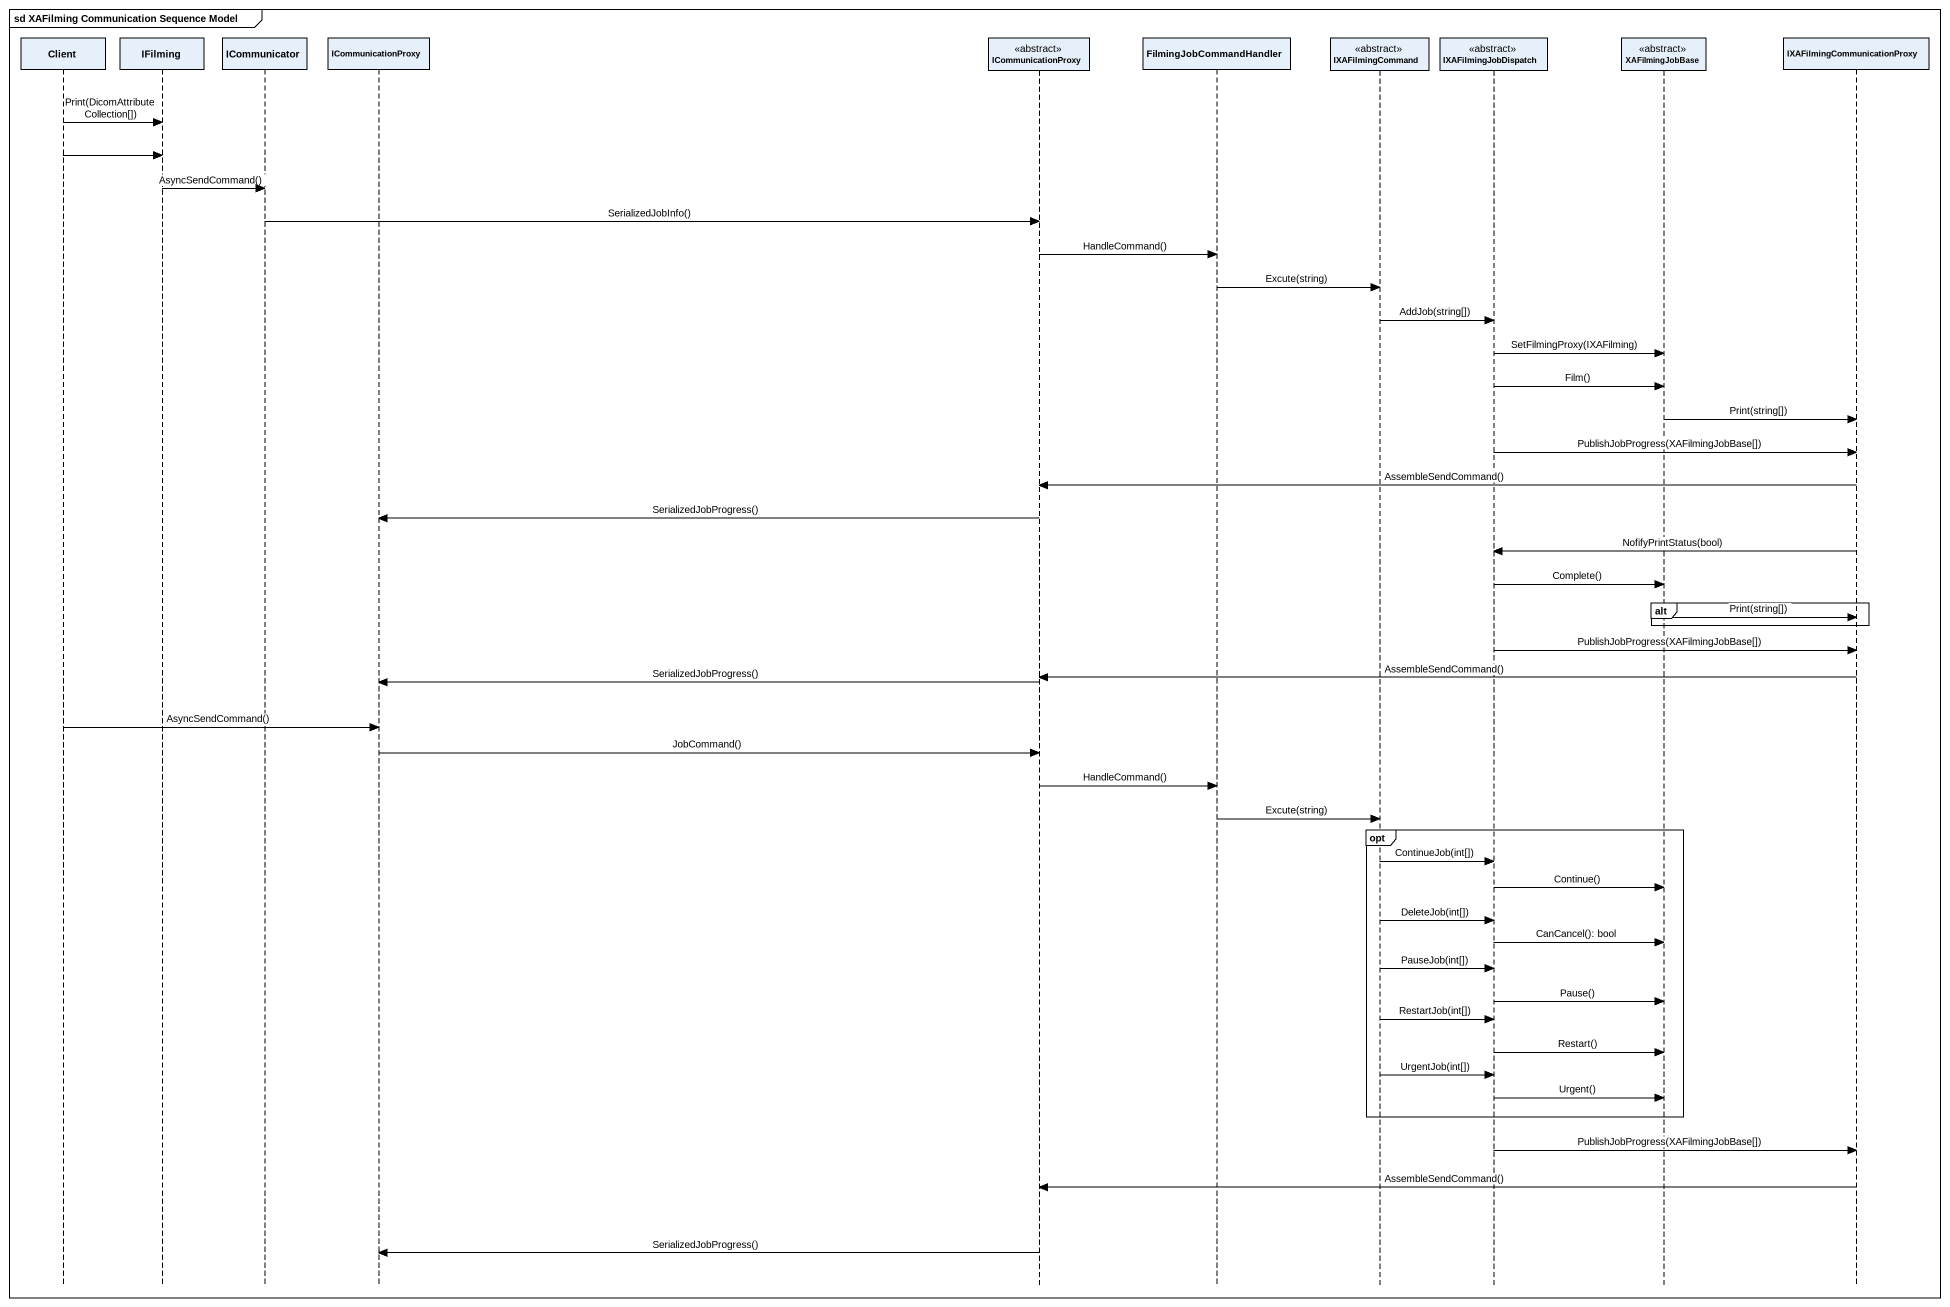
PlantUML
@startuml
mainframe sd XAFilming Communication Sequence Model
hide footbox
participant Client
participant IFilming
participant ICommunicator
participant ICommunicationProxy
participant "ICommunicationProxy" as ICommunicationProxy_2 <<abstract>>
participant FilmingJobCommandHandler
participant IXAFilmingCommand <<abstract>>
participant IXAFilmingJobDispatch <<abstract>>
participant XAFilmingJobBase <<abstract>>
participant IXAFilmingCommunicationProxy

Client -> IFilming : Print(DicomAttributeCollection[])
Client -> IFilming
IFilming -> ICommunicator : AsyncSendCommand()
ICommunicator -> ICommunicationProxy_2 : SerializedJobInfo()
ICommunicationProxy_2 -> FilmingJobCommandHandler : HandleCommand()
FilmingJobCommandHandler -> IXAFilmingCommand : Excute(string)
IXAFilmingCommand -> IXAFilmingJobDispatch : AddJob(string[])
IXAFilmingJobDispatch -> XAFilmingJobBase : SetFilmingProxy(IXAFilming)
IXAFilmingJobDispatch -> XAFilmingJobBase : Film()
XAFilmingJobBase -> IXAFilmingCommunicationProxy : Print(string[])
IXAFilmingJobDispatch -> IXAFilmingCommunicationProxy : PublishJobProgress(XAFilmingJobBase[])
IXAFilmingCommunicationProxy -> ICommunicationProxy_2 : AssembleSendCommand()
ICommunicationProxy_2 -> ICommunicationProxy : SerializedJobProgress()
IXAFilmingCommunicationProxy -> IXAFilmingJobDispatch : NofifyPrintStatus(bool)
IXAFilmingJobDispatch -> XAFilmingJobBase : Complete()
alt
  XAFilmingJobBase -> IXAFilmingCommunicationProxy : Print(string[])
end
IXAFilmingJobDispatch -> IXAFilmingCommunicationProxy : PublishJobProgress(XAFilmingJobBase[])
IXAFilmingCommunicationProxy -> ICommunicationProxy_2 : AssembleSendCommand()
ICommunicationProxy_2 -> ICommunicationProxy : SerializedJobProgress()
Client -> ICommunicationProxy : AsyncSendCommand()
ICommunicationProxy -> ICommunicationProxy_2 : JobCommand()
ICommunicationProxy_2 -> FilmingJobCommandHandler : HandleCommand()
FilmingJobCommandHandler -> IXAFilmingCommand : Excute(string)
opt
  IXAFilmingCommand -> IXAFilmingJobDispatch : ContinueJob(int[])
  IXAFilmingJobDispatch -> XAFilmingJobBase : Continue()
  IXAFilmingCommand -> IXAFilmingJobDispatch : DeleteJob(int[])
  IXAFilmingJobDispatch -> XAFilmingJobBase : CanCancel(): bool
  IXAFilmingCommand -> IXAFilmingJobDispatch : PauseJob(int[])
  IXAFilmingJobDispatch -> XAFilmingJobBase : Pause()
  IXAFilmingCommand -> IXAFilmingJobDispatch : RestartJob(int[])
  IXAFilmingJobDispatch -> XAFilmingJobBase : Restart()
  IXAFilmingCommand -> IXAFilmingJobDispatch : UrgentJob(int[])
  IXAFilmingJobDispatch -> XAFilmingJobBase : Urgent()
end
IXAFilmingJobDispatch -> IXAFilmingCommunicationProxy : PublishJobProgress(XAFilmingJobBase[])
IXAFilmingCommunicationProxy -> ICommunicationProxy_2 : AssembleSendCommand()
ICommunicationProxy_2 -> ICommunicationProxy : SerializedJobProgress()
@enduml
